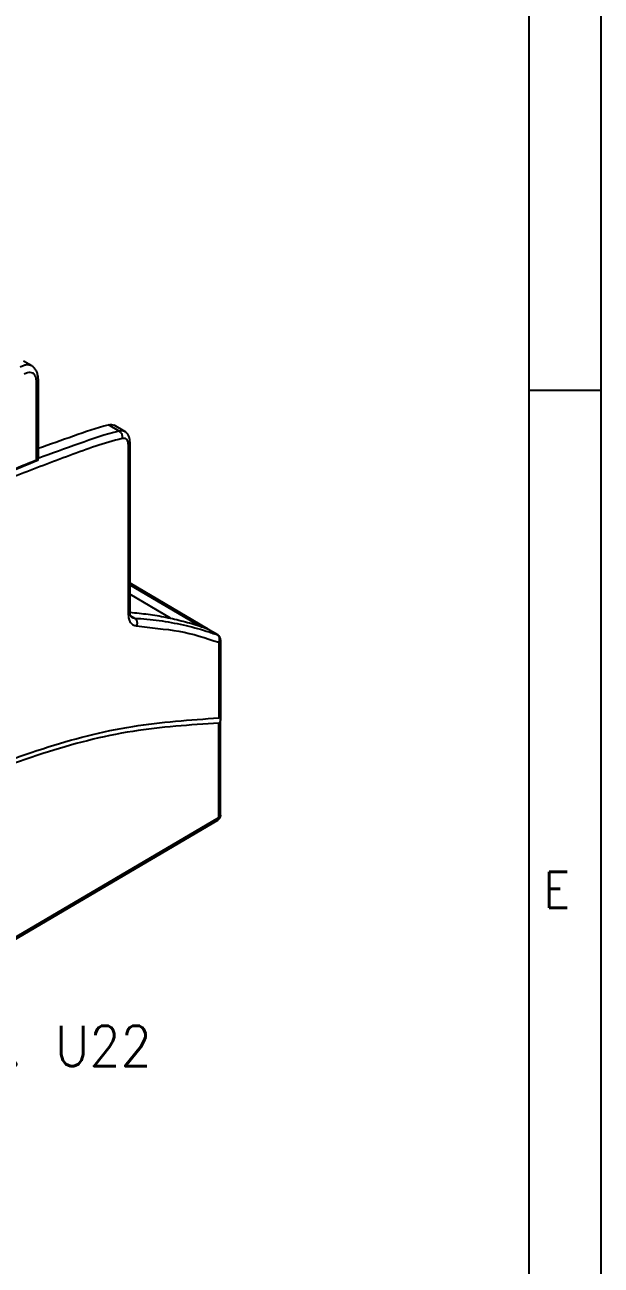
# Model space of a CAD drawing. Header units: millimetres. Extents: x -237 to 357, y 207 to 627.
# Drawn here: x 317.1 to 357, y 288.3 to 374.2 of the extents above; entities that cross this region are included whole.
import ezdxf

# ---------------------------------------------------------------- set-up
doc = ezdxf.new("R2010")
doc.units = ezdxf.units.MM
doc.layers.add('1', color=7, linetype='Continuous')
doc.styles.add('CONVERTER_11', font='txt.shx', dxfattribs={"width": 0.9})

# ---------------------------------------------------------------- blocks, each defined once
blk = doc.blocks.new('_rahmen__2', base_point=(351.995, 207.225))
at = {"layer": '1', "color": 6, "linetype": 'Continuous'}
for p, q in [((351.995, 348.892), (351.995, 417.225)), ((351.995, 280.559), (351.995, 348.892))]:
    blk.add_line(p, q, dxfattribs=at)
at = {"layer": '1', "color": 2, "linetype": 'Continuous'}
for p, q in [((356.995, 348.892), (356.995, 417.225)), ((356.995, 348.892), (351.995, 348.892)), ((356.995, 280.559), (356.995, 348.892))]:
    blk.add_line(p, q, dxfattribs=at)
at = {"layer": '1', "color": 7, "style": 'CONVERTER_11', "width": 0.9}
blk.add_text('E', height=2.5, dxfattribs=at).set_placement((352.995, 313.059))
blk = doc.blocks.new('A2I_HS_CD', base_point=(351.995, 207.225))
at = {"layer": '1'}
blk.add_blockref('_rahmen__2', (351.995, 207.225), dxfattribs=at)
blk = doc.blocks.new('As2', base_point=(285.253, 331.881))
at = {"color": 2, "linetype": 'Continuous'}
for p, q in [((317.542, 350.591), (316.977, 350.923)), ((317.98, 349.71), (317.98, 344.185)), ((317.863, 344.058), (317.863, 349.544)), ((323.592, 346.078), (322.857, 346.51)), ((323.987, 346.048), (323.251, 346.48)), ((324.227, 345.179), (324.227, 333.387)), ((324.344, 345.346), (324.344, 335.561)), ((317.953, 344.117), (317.953, 344.035)), ((324.344, 335.561), (324.344, 333.553)), ((324.344, 335.561), (329.691, 332.418)), ((324.344, 335.42), (329.206, 332.563)), ((327.157, 333.121), (324.344, 334.774)), ((324.389, 333.285), (324.657, 333.128)), ((329.206, 332.563), (329.206, 332.563)), ((330.404, 331.97), (329.668, 332.403)), ((330.426, 331.96), (329.691, 332.392)), ((330.506, 331.449), (330.506, 326.212)), ((330.623, 331.615), (330.623, 326.264)), ((330.506, 319.307), (330.506, 325.851)), ((330.623, 319.473), (330.623, 326.158)), ((316.138, 310.862), (330.506, 319.307)), ((316.255, 310.799), (330.426, 319.129))]:
    blk.add_line(p, q, dxfattribs=at)
for centre, start, end in [((330.223, 331.615), 360, 59.55362), ((330.223, 319.473), 300.44638, 0)]:
    blk.add_arc(centre, 0.4, start, end, dxfattribs=at)
for points, knots in [([(317.98, 349.71), (317.979, 349.757), (317.976, 349.859), (317.952, 349.999), (317.913, 350.135), (317.847, 350.287), (317.729, 350.454), (317.56, 350.593), (317.367, 350.667), (317.163, 350.67), (316.944, 350.618), (316.805, 350.544), (316.732, 350.506)], [0, 0, 0, 0, 0.1426, 0.304298, 0.425263, 0.564435, 0.802712, 1.028507, 1.212879, 1.411065, 1.632458, 1.880795, 1.880795, 1.880795, 1.880795]), ([(317.863, 349.544), (317.858, 349.623), (317.85, 349.77), (317.765, 349.964), (317.621, 350.098), (317.432, 350.149), (317.219, 350.121), (317.086, 350.052), (317.014, 350.016)], [0, 0, 0, 0, 0.236049, 0.438926, 0.620638, 0.803621, 1.009593, 1.249276, 1.249276, 1.249276, 1.249276]), ([(317.98, 349.71), (317.979, 349.694), (317.975, 349.662), (317.95, 349.617), (317.913, 349.576), (317.88, 349.555), (317.863, 349.544)], [0, 0, 0, 0, 0.046508, 0.096141, 0.1510829, 0.2122708, 0.2122708, 0.2122708, 0.2122708]), ([(317.98, 344.893), (318.799, 345.181), (320.42, 345.75), (322.075, 346.34), (323.063, 346.557), (323.191, 346.504), (323.251, 346.48)], [0, 0, 0, 0, 2.594702, 5.138412, 5.35289, 5.542758, 5.542758, 5.542758, 5.542758]), ([(324.227, 345.179), (324.225, 345.224), (324.22, 345.308), (324.18, 345.422), (324.115, 345.51), (324.024, 345.564), (323.915, 345.581), (322.594, 345.292), (320.149, 344.378), (316.473, 343.023), (312.793, 341.38), (309.086, 339.527), (305.371, 337.447), (301.655, 335.153), (297.951, 332.649), (294.269, 329.941), (290.607, 327.045), (288.232, 324.984), (287.032, 323.943)], [0, 0, 0, 0, 0.133591, 0.251201, 0.356346, 0.456562, 0.561383, 0.678467, 4.482925, 8.397387, 12.42481, 16.567237, 20.82594, 25.194336, 29.664518, 34.234846, 38.903197, 43.667047, 43.667047, 43.667047, 43.667047]), ([(324.344, 345.346), (324.343, 345.389), (324.34, 345.467), (324.321, 345.575), (324.292, 345.675), (324.25, 345.771), (324.196, 345.858), (324.134, 345.933), (324.066, 345.995), (323.963, 346.069), (323.797, 346.121), (322.692, 345.894), (320.781, 345.19), (318.921, 344.521), (317.98, 344.183)], [0, 0, 0, 0, 0.129161, 0.233696, 0.329401, 0.440728, 0.547295, 0.6344, 0.730205, 0.824908, 1.014776, 1.229255, 4.157793, 7.153812, 7.153812, 7.153812, 7.153812]), ([(323.592, 346.078), (323.616, 346.061), (323.668, 346.025), (323.727, 345.948), (323.774, 345.857), (323.804, 345.758), (323.817, 345.656), (323.808, 345.589), (323.804, 345.557)], [0, 0, 0, 0, 0.089715, 0.1868953, 0.2893089, 0.3937234, 0.4965568, 0.5945023, 0.5945023, 0.5945023, 0.5945023]), ([(324.344, 345.346), (324.343, 345.33), (324.339, 345.298), (324.314, 345.253), (324.277, 345.212), (324.244, 345.191), (324.227, 345.179)], [0, 0, 0, 0, 0.046508, 0.096141, 0.1510829, 0.2122708, 0.2122708, 0.2122708, 0.2122708]), ([(317.933, 344.098), (317.928, 344.094), (317.918, 344.086), (317.901, 344.076), (317.883, 344.067), (317.46, 343.892), (316.622, 343.568), (315.386, 343.042), (314.145, 342.496), (312.902, 341.923), (311.658, 341.325), (310.411, 340.702), (309.163, 340.053), (307.914, 339.38), (306.663, 338.681), (305.408, 337.955), (304.149, 337.203), (302.886, 336.423), (301.624, 335.619), (300.363, 334.791), (299.104, 333.939), (297.847, 333.064), (296.606, 332.176), (295.382, 331.274), (294.171, 330.365), (293.372, 329.73), (292.952, 329.413), (292.933, 329.401), (292.918, 329.392), (292.907, 329.385), (292.894, 329.378), (292.884, 329.374), (292.879, 329.371)], [0, 0, 0, 0, 0.018424, 0.037942, 0.057194, 0.080281, 1.410777, 2.753762, 4.109318, 5.477517, 6.858418, 8.252072, 9.658518, 11.077788, 12.509905, 13.954885, 15.427102, 16.91135, 18.407593, 19.915787, 21.43588, 22.967815, 24.511527, 26.014496, 27.52833, 29.052955, 29.07791, 29.106931, 29.118597, 29.130353, 29.146692, 29.16319, 29.16319, 29.16319, 29.16319]), ([(317.953, 344.035), (316.171, 343.301), (312.536, 341.803), (307.202, 339.018), (301.833, 335.831), (298.362, 333.401), (296.597, 332.165)], [0, 0, 0, 0, 5.776918, 11.789478, 18.032141, 24.495311, 24.495311, 24.495311, 24.495311]), ([(317.933, 344.098), (317.941, 344.105), (317.954, 344.117), (317.968, 344.138), (317.978, 344.159), (317.979, 344.174), (317.98, 344.183)], [0, 0, 0, 0, 0.0313663, 0.0544527, 0.0753595, 0.100439, 0.100439, 0.100439, 0.100439]), ([(317.98, 344.183), (317.98, 344.183), (317.98, 344.184), (317.98, 344.185), (317.98, 344.185)], [0, 0, 0, 0, 0.00117904, 0.002367223, 0.002367223, 0.002367223, 0.002367223]), ([(324.227, 333.387), (324.244, 333.398), (324.277, 333.418), (324.314, 333.464), (324.339, 333.493), (324.344, 333.571), (324.344, 333.541), (324.344, 333.534), (324.344, 333.53)], [0, 0, 0, 0, 0.0611879, 0.1161297, 0.1657628, 0.2122708, 0.2237428, 0.2350737, 0.2350737, 0.2350737, 0.2350737]), ([(324.227, 333.387), (324.233, 333.281), (324.245, 333.083), (324.36, 332.824), (324.554, 332.641), (325.71, 332.433), (327.729, 332.359), (329.59, 331.749), (330.506, 331.449)], [0, 0, 0, 0, 0.316959, 0.589076, 0.832933, 1.079274, 4.043279, 6.914227, 6.914227, 6.914227, 6.914227]), ([(324.389, 333.285), (324.388, 333.287), (324.387, 333.292), (324.381, 333.305), (324.374, 333.326), (324.362, 333.368), (324.35, 333.432), (324.346, 333.489), (324.345, 333.523), (324.344, 333.528), (324.344, 333.53)], [0, 0, 0, 0, 0.0076351, 0.0154454, 0.0426751, 0.0719114, 0.1484036, 0.2356143, 0.2432026, 0.2508566, 0.2508566, 0.2508566, 0.2508566]), ([(324.344, 333.53), (324.766, 333.49), (325.601, 333.41), (326.834, 333.199), (328.037, 332.923), (328.884, 332.672), (329.394, 332.5), (329.534, 332.451), (329.625, 332.418), (329.654, 332.408), (329.668, 332.403)], [0, 0, 0, 0, 1.268917, 2.517738, 3.749606, 4.967847, 5.166774, 5.365443, 5.411499, 5.457543, 5.457543, 5.457543, 5.457543]), ([(324.389, 333.285), (324.391, 333.281), (324.395, 333.272), (324.404, 333.255), (324.417, 333.233), (324.434, 333.211), (324.451, 333.194), (324.49, 333.169), (324.557, 333.14), (324.911, 333.095), (325.518, 333.072), (326.367, 332.962), (327.204, 332.831), (328.026, 332.665), (328.834, 332.467), (329.627, 332.239), (330.145, 332.06), (330.404, 331.97)], [0, 0, 0, 0, 0.014309, 0.027977, 0.057635, 0.090504, 0.111983, 0.129869, 0.227565, 0.329109, 1.19467, 2.050179, 2.896558, 3.734772, 4.565823, 5.39075, 6.210631, 6.210631, 6.210631, 6.210631]), ([(324.657, 333.128), (324.681, 333.11), (324.731, 333.075), (324.784, 332.996), (324.82, 332.903), (324.836, 332.802), (324.832, 332.697), (324.811, 332.631), (324.801, 332.598)], [0, 0, 0, 0, 0.0880724, 0.181804, 0.2809359, 0.3839031, 0.4883214, 0.5915174, 0.5915174, 0.5915174, 0.5915174]), ([(329.582, 332.434), (329.601, 332.436), (329.639, 332.44), (329.688, 332.423), (329.723, 332.395), (329.737, 332.372), (329.744, 332.361)], [0, 0, 0, 0, 0.0585146, 0.1118551, 0.1504519, 0.1911398, 0.1911398, 0.1911398, 0.1911398]), ([(329.668, 332.403), (329.672, 332.401), (329.68, 332.398), (329.687, 332.394), (329.691, 332.392)], [0, 0, 0, 0, 0.01230816, 0.02454495, 0.02454495, 0.02454495, 0.02454495]), ([(330.404, 331.97), (330.408, 331.969), (330.415, 331.966), (330.422, 331.962), (330.426, 331.96)], [0, 0, 0, 0, 0.01230816, 0.02454495, 0.02454495, 0.02454495, 0.02454495]), ([(330.506, 331.449), (330.52, 331.481), (330.548, 331.545), (330.562, 331.648), (330.555, 331.748), (330.525, 331.84), (330.476, 331.918), (330.427, 331.953), (330.404, 331.97)], [0, 0, 0, 0, 0.1044133, 0.2078341, 0.3081138, 0.4037908, 0.4945197, 0.5813303, 0.5813303, 0.5813303, 0.5813303]), ([(330.623, 331.615), (330.622, 331.6), (330.618, 331.567), (330.593, 331.523), (330.556, 331.481), (330.523, 331.46), (330.506, 331.449)], [0, 0, 0, 0, 0.046508, 0.096141, 0.1510829, 0.2122708, 0.2122708, 0.2122708, 0.2122708]), ([(280.33, 296.72), (282.288, 298.897), (286.14, 303.18), (292.376, 308.936), (298.754, 313.993), (305.231, 318.247), (311.712, 321.661), (318.119, 324.154), (324.368, 325.798), (328.506, 326.077), (330.506, 326.212)], [0, 0, 0, 0, 8.780204, 17.275582, 25.423798, 33.173944, 40.489796, 47.3536, 53.77042, 59.772783, 59.772783, 59.772783, 59.772783]), ([(330.506, 325.851), (328.507, 325.722), (324.371, 325.456), (318.122, 323.823), (311.713, 321.337), (305.23, 317.924), (298.751, 313.666), (292.372, 308.601), (286.136, 302.833), (282.287, 298.54), (280.33, 296.358)], [0, 0, 0, 0, 5.997306, 12.410685, 19.273446, 26.590922, 34.345218, 42.499658, 51.002657, 59.791035, 59.791035, 59.791035, 59.791035]), ([(330.613, 326.24), (330.61, 326.238), (330.604, 326.232), (330.59, 326.225), (330.574, 326.22), (330.554, 326.216), (330.532, 326.213), (330.515, 326.213), (330.506, 326.212)], [0, 0, 0, 0, 0.0107648, 0.0249585, 0.0442959, 0.0632399, 0.0843263, 0.1123161, 0.1123161, 0.1123161, 0.1123161]), ([(330.623, 326.158), (330.623, 326.146), (330.622, 326.12), (330.616, 326.081), (330.606, 326.04), (330.592, 326), (330.575, 325.96), (330.554, 325.921), (330.532, 325.885), (330.514, 325.862), (330.506, 325.851)], [0, 0, 0, 0, 0.0354737, 0.0795214, 0.1165341, 0.1619306, 0.207647, 0.2471251, 0.2942513, 0.3346309, 0.3346309, 0.3346309, 0.3346309]), ([(330.623, 326.264), (330.623, 326.262), (330.623, 326.257), (330.62, 326.249), (330.617, 326.244), (330.614, 326.241), (330.613, 326.24), (330.613, 326.24)], [0, 0, 0, 0, 0.00694187, 0.01468755, 0.02360698, 0.0253295, 0.0271512, 0.0271512, 0.0271512, 0.0271512]), ([(330.613, 326.24), (330.613, 326.238), (330.615, 326.233), (330.618, 326.217), (330.622, 326.193), (330.623, 326.17), (330.623, 326.158)], [0, 0, 0, 0, 0.0072871, 0.0142523, 0.04787148, 0.08267593, 0.08267593, 0.08267593, 0.08267593]), ([(330.426, 319.129), (330.438, 319.137), (330.463, 319.156), (330.488, 319.199), (330.504, 319.25), (330.505, 319.287), (330.506, 319.307)], [0, 0, 0, 0, 0.0445041, 0.0921384, 0.1450855, 0.2042897, 0.2042897, 0.2042897, 0.2042897]), ([(330.623, 319.473), (330.622, 319.458), (330.618, 319.426), (330.593, 319.381), (330.556, 319.34), (330.523, 319.318), (330.506, 319.307)], [0, 0, 0, 0, 0.046508, 0.096141, 0.1510829, 0.2122708, 0.2122708, 0.2122708, 0.2122708])]:
    blk.add_open_spline(points, degree=3, knots=knots, dxfattribs=at)
at = {"layer": '1', "color": 3, "style": 'CONVERTER_11', "width": 0.9}
blk.add_text('BC ... U22', height=2.8, dxfattribs=at).set_placement((306.883, 302.095))
blk = doc.blocks.new('GI-BC', base_point=(266.946, 303.081))
blk.add_blockref('As2', (285.253, 331.881))

msp = doc.modelspace()

# ---------------------------------------------------------------- block references
msp.add_blockref('A2I_HS_CD', (351.995, 207.225))
at = {"layer": '1'}
msp.add_blockref('GI-BC', (266.946, 303.081), dxfattribs=at)

doc.saveas('drawing.dxf')
